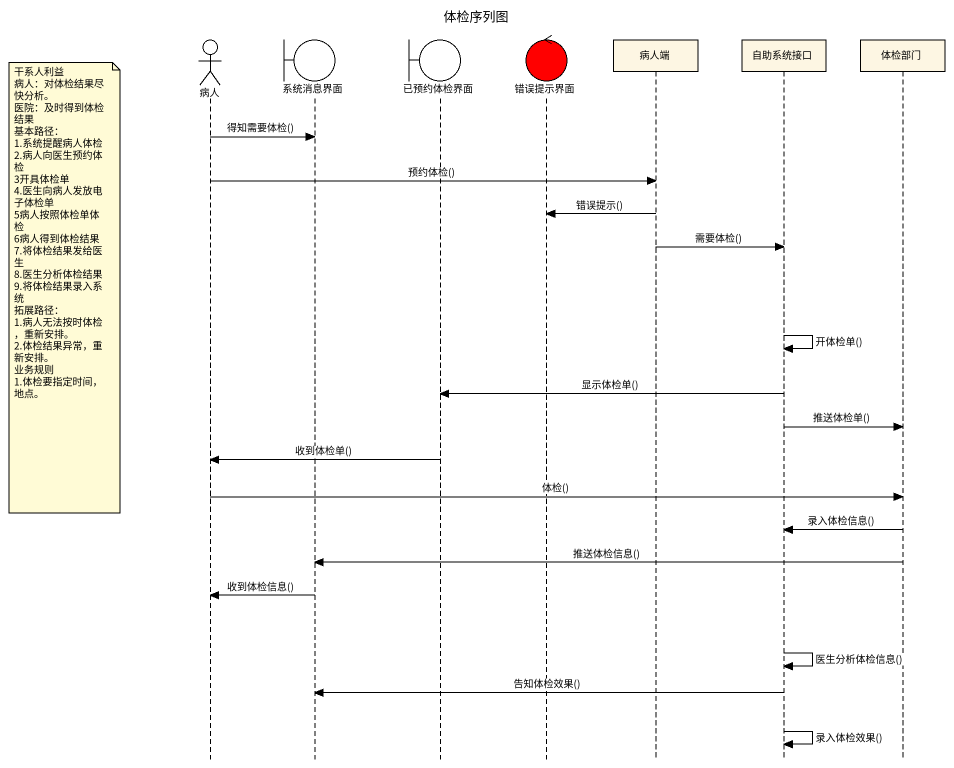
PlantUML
@startuml
title 体检序列图
hide footbox
actor 病人
boundary 系统消息界面
boundary 已预约体检界面
control 错误提示界面 #FF0000
participant 病人端
participant 自助系统接口
participant 体检部门

病人 -> 系统消息界面 : 得知需要体检()
病人 -> 病人端 : 预约体检()
病人端 -> 错误提示界面 : 错误提示()
病人端 -> 自助系统接口 : 需要体检()
note left of 病人
  干系人利益
  病人：对体检结果尽快分析。
  医院：及时得到体检结果
  基本路径：
  1.系统提醒病人体检
  2.病人向医生预约体检
  3开具体检单
  4.医生向病人发放电子体检单
  5病人按照体检单体检
  6病人得到体检结果
  7.将体检结果发给医生
  8.医生分析体检结果
  9.将体检结果录入系统
  拓展路径：
  1.病人无法按时体检，重新安排。
  2.体检结果异常，重新安排。
  业务规则
  1.体检要指定时间，地点。
end note
自助系统接口 -> 自助系统接口 : 开体检单()
自助系统接口 -> 已预约体检界面 : 显示体检单()
自助系统接口 -> 体检部门 : 推送体检单()
已预约体检界面 -> 病人 : 收到体检单()
病人 -> 体检部门 : 体检()
体检部门 -> 自助系统接口 : 录入体检信息()
体检部门 -> 系统消息界面 : 推送体检信息()
系统消息界面 -> 病人 : 收到体检信息()
自助系统接口 -> 自助系统接口 : 医生分析体检信息()
自助系统接口 -> 系统消息界面 : 告知体检效果()
自助系统接口 -> 自助系统接口 : 录入体检效果()
@enduml
